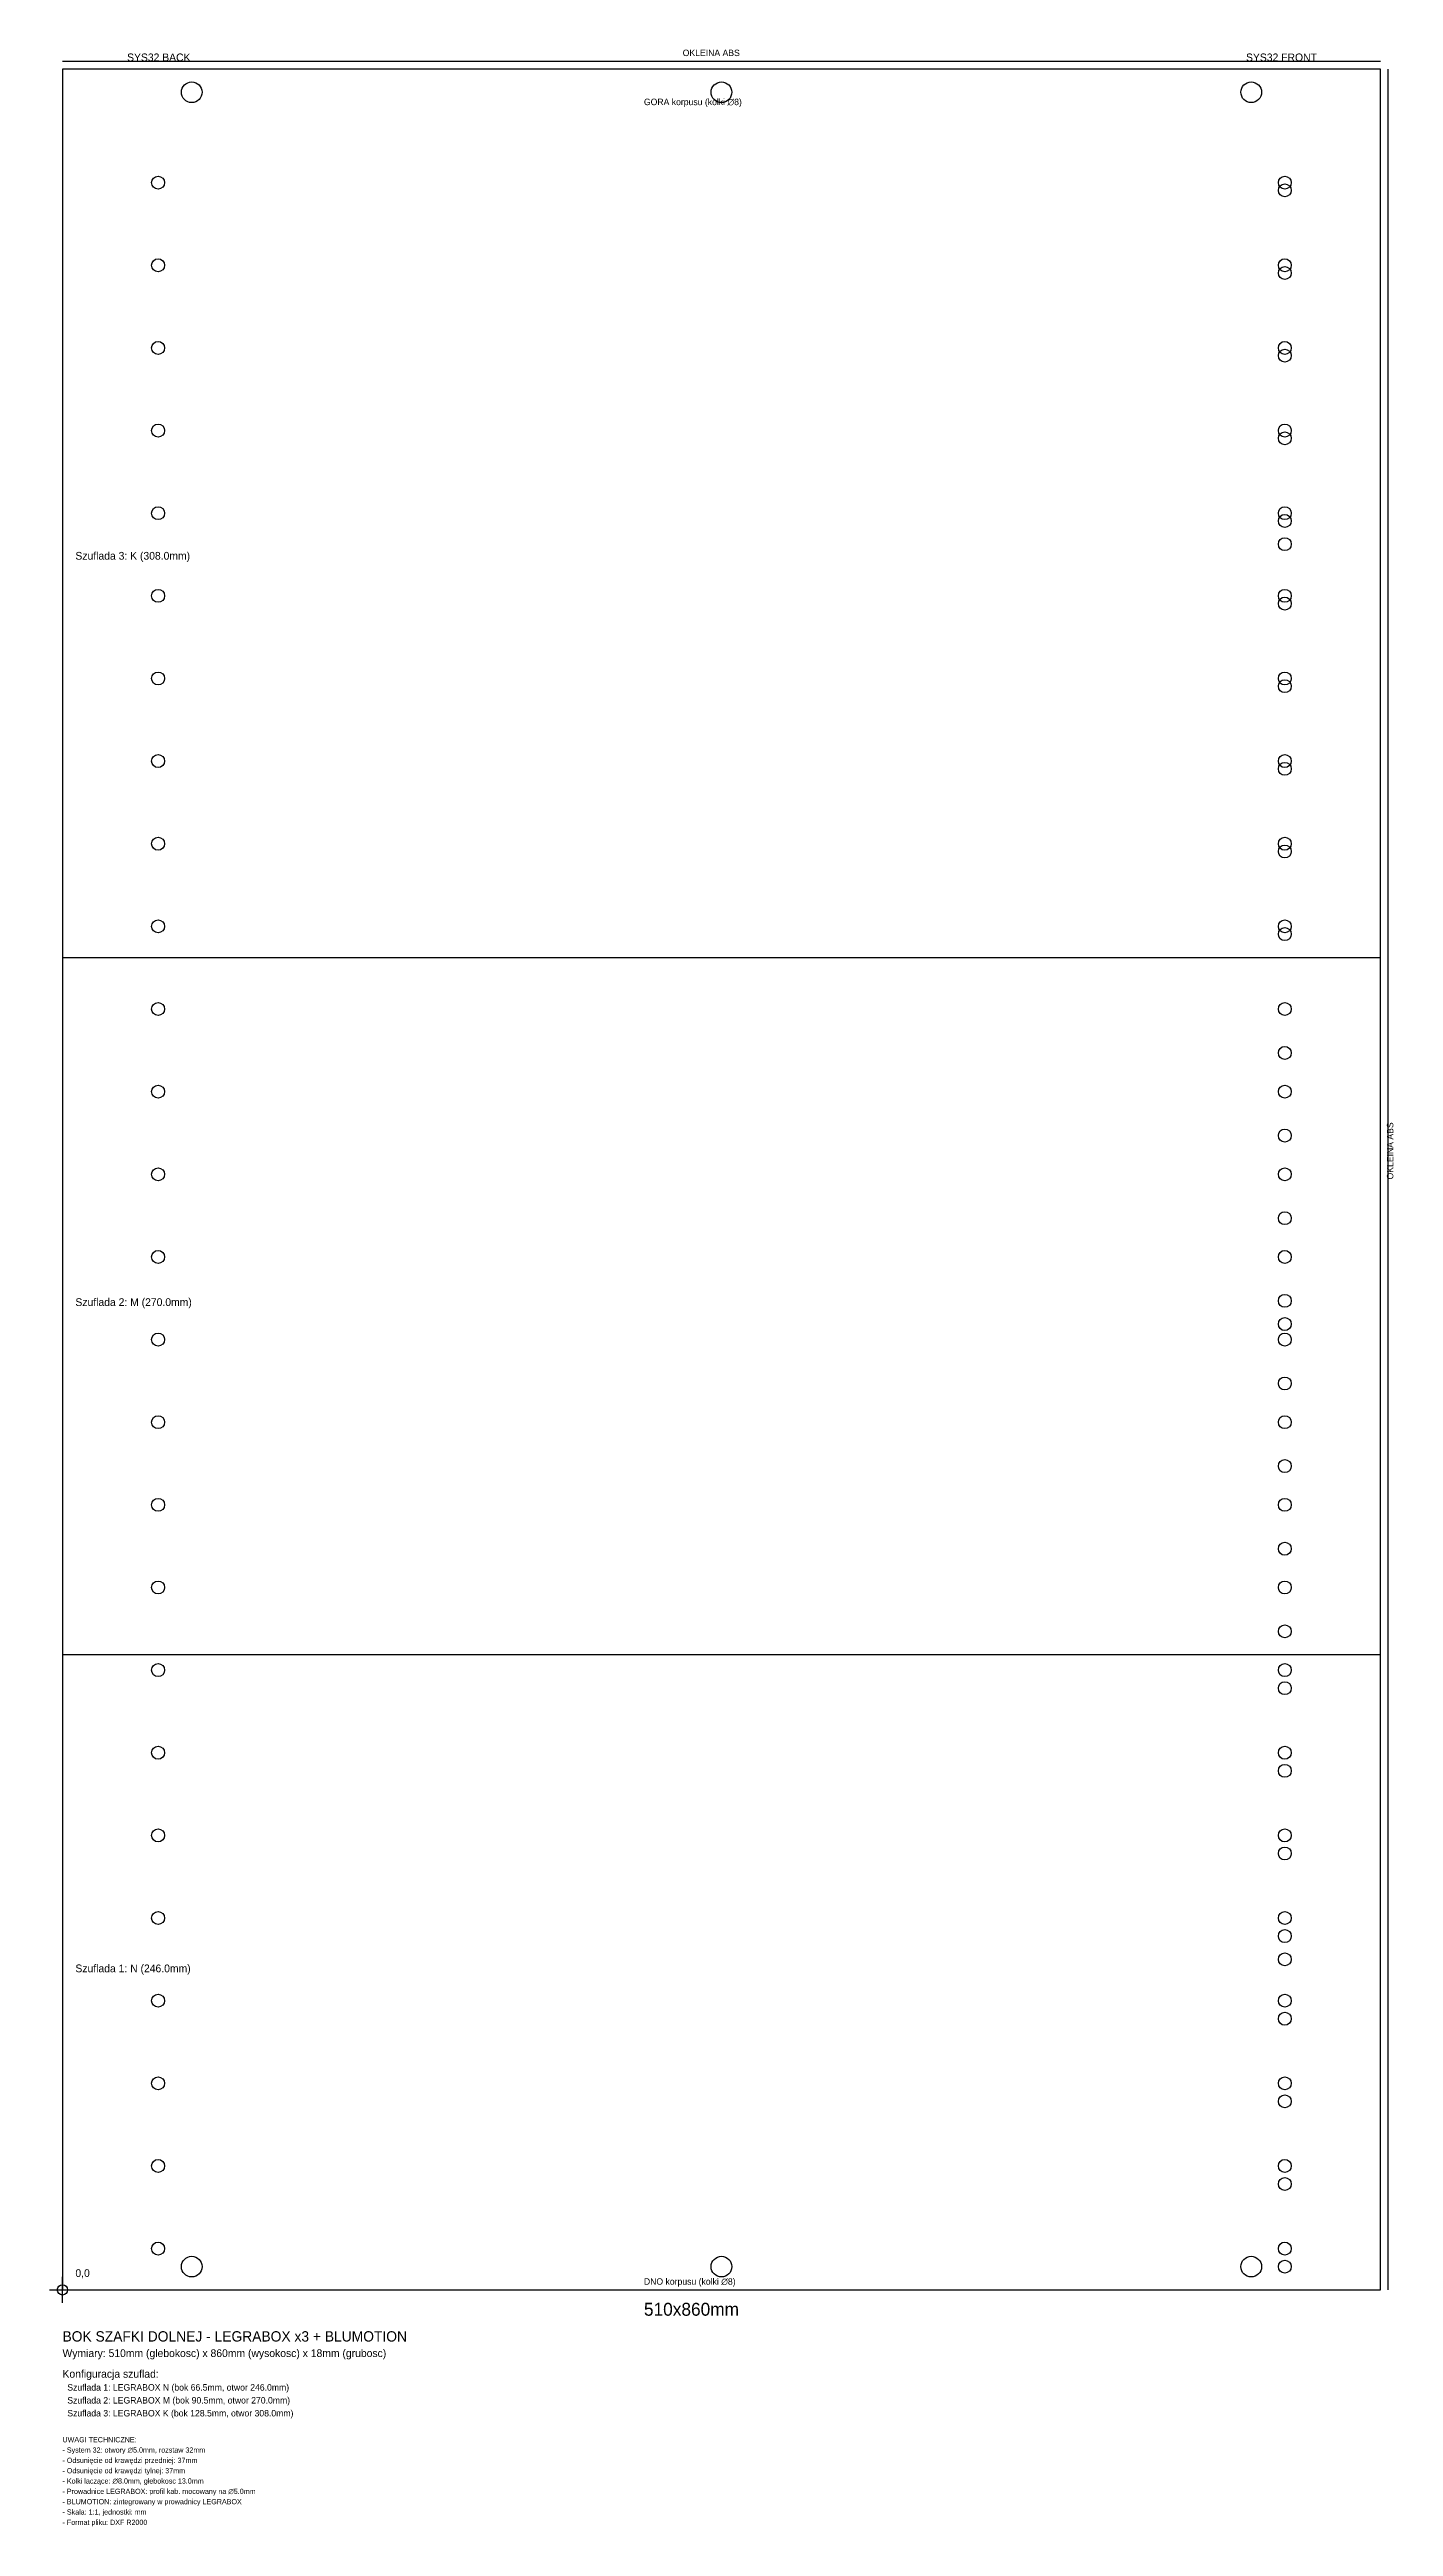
# Model space of a CAD drawing. Header units: metres. Extents: x -5 to 515, y -92 to 868.
import ezdxf

# ---------------------------------------------------------------- set-up
doc = ezdxf.new("R2010")
doc.units = ezdxf.units.M
for name, color, linetype in [('01_OUTLINE', 7, 'Continuous'), ('02_SYSTEM32', 3, 'Continuous'), ('03_LEGRABOX_PROFILE', 1, 'Continuous'), ('04_DOWELS', 2, 'Continuous'), ('06_NOTES', 8, 'Continuous'), ('07_EDGEBANDING', 6, 'Continuous')]:
    doc.layers.add(name, color=color, linetype=linetype)

msp = doc.modelspace()

# ---------------------------------------------------------------- linework, layer by layer
at = {"layer": '01_OUTLINE'}
msp.add_lwpolyline([(0, 0), (510, 0), (510, 860), (0, 860), (0, 0)], dxfattribs=at)
at = {"layer": '02_SYSTEM32'}
for centre in [(37, 816), (473, 816), (37, 784), (473, 784), (37, 752), (473, 752), (37, 720), (473, 720), (37, 688), (473, 688), (37, 656), (473, 656), (37, 624), (473, 624), (37, 592), (473, 592), (37, 560), (473, 560), (37, 528), (473, 528), (37, 496), (473, 496), (37, 464), (473, 464), (37, 432), (473, 432), (37, 400), (473, 400), (37, 368), (473, 368), (37, 336), (473, 336), (37, 304), (473, 304), (37, 272), (473, 272), (37, 240), (473, 240), (37, 208), (473, 208), (37, 176), (473, 176), (37, 144), (473, 144), (37, 112), (473, 112), (37, 80), (473, 80), (37, 48), (473, 48), (37, 16), (473, 16)]:
    msp.add_circle(centre, 2.5, dxfattribs=at)
at = {"layer": '03_LEGRABOX_PROFILE'}
for centre in [(473, 813), (473, 781), (473, 749), (473, 717), (473, 685), (473, 676), (473, 653), (473, 621), (473, 589), (473, 557), (473, 525), (473, 479), (473, 447), (473, 415), (473, 383), (473, 374), (473, 351), (473, 319), (473, 287), (473, 255), (473, 233), (473, 201), (473, 169), (473, 137), (473, 128), (473, 105), (473, 73), (473, 41), (473, 9)]:
    msp.add_circle(centre, 2.5, dxfattribs=at)
at = {"layer": '04_DOWELS'}
for centre in [(50, 851), (255, 851), (460, 851), (50, 9), (255, 9), (460, 9)]:
    msp.add_circle(centre, 4, dxfattribs=at)
at = {"layer": '06_NOTES'}
for p, q in [((0, 516), (510, 516)), ((0, 246), (510, 246)), ((-5, 0), (5, 0)), ((0, -5), (0, 5))]:
    msp.add_line(p, q, dxfattribs=at)
msp.add_circle((0, 0), 2, dxfattribs=at)
at = {"layer": '07_EDGEBANDING'}
for p, q in [((0, 863), (510, 863)), ((513, 0), (513, 860))]:
    msp.add_line(p, q, dxfattribs=at)

# ---------------------------------------------------------------- texts
at = {"layer": '06_NOTES'}
for s, height, p in [('SYS32 BACK', 3, (25, 863)), ('SYS32 FRONT', 3, (458, 863)), ('GORA korpusu (kolki ∅8)', 2.5, (225, 846)), ('Szuflada 3: K (308.0mm)', 3, (5, 670)), ('Szuflada 2: M (270.0mm)', 3, (5, 381)), ('Szuflada 1: N (246.0mm)', 3, (5, 123)), ('0,0', 3, (5, 5)), ('DNO korpusu (kolki ∅8)', 2.5, (225, 2)), ('510x860mm', 5, (225, -10)), ('BOK SZAFKI DOLNEJ - LEGRABOX x3 + BLUMOTION', 4, (0, -20)), ('Wymiary: 510mm (glebokosc) x 860mm (wysokosc) x 18mm (grubosc)', 3, (0, -26)), ('Konfiguracja szuflad:', 3, (0, -34)), ('  Szuflada 1: LEGRABOX N (bok 66.5mm, otwor 246.0mm)', 2.5, (0, -39)), ('  Szuflada 2: LEGRABOX M (bok 90.5mm, otwor 270.0mm)', 2.5, (0, -44)), ('  Szuflada 3: LEGRABOX K (bok 128.5mm, otwor 308.0mm)', 2.5, (0, -49)), ('UWAGI TECHNICZNE:', 2, (0, -59)), ('- System 32: otwory ∅5.0mm, rozstaw 32mm', 2, (0, -63)), ('- Odsunięcie od krawędzi przedniej: 37mm', 2, (0, -67)), ('- Odsunięcie od krawędzi tylnej: 37mm', 2, (0, -71)), ('- Kolki laczące: ∅8.0mm, głebokosc 13.0mm', 2, (0, -75)), ('- Prowadnice LEGRABOX: profil kab. mocowany na ∅5.0mm', 2, (0, -79)), ('- BLUMOTION: zintegrowany w prowadnicy LEGRABOX', 2, (0, -83)), ('- Skala: 1:1, jednostki: mm', 2, (0, -87)), ('- Format pliku: DXF R2000', 2, (0, -91))]:
    msp.add_text(s, height=height, dxfattribs=at).set_placement(p)
at = {"layer": '07_EDGEBANDING'}
msp.add_text('OKLEINA ABS', height=2.5, dxfattribs=at).set_placement((240, 865))
msp.add_text('OKLEINA ABS', height=2.5, rotation=90, dxfattribs=at).set_placement((515, 430))

doc.saveas('drawing.dxf')
